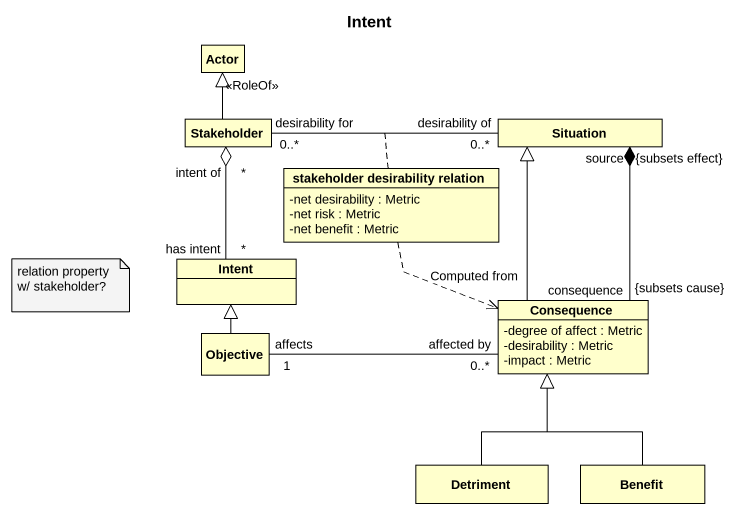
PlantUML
@startuml
title Intent
hide circle
hide empty members
skinparam classAttributeIconSize 0
class "Actor" as Actor_
class Stakeholder
class Situation
class "stakeholder desirability relation" as stakeholder_desirability {
  -net desirability : Metric
  -net risk : Metric
  -net benefit : Metric
}
class Intent
class Consequence {
  -degree of affect : Metric
  -desirability : Metric
  -impact : Metric
}
class Objective
class Detriment
class Benefit
Stakeholder -up-|> Actor_ : <<RoleOf>>
Stakeholder "desirability for\n0..*" -right- "desirability of\n0..*" Situation
(Stakeholder, Situation) .. stakeholder_desirability
Stakeholder "intent of\n*" o-- "has intent\n*" Intent
Situation "source\n{subsets effect}" *-- "consequence\n{subsets cause}" Consequence
stakeholder_desirability ..> Consequence : Computed from
Consequence -up-|> Situation
Consequence "affected by\n0..*" -left- "affects\n1" Objective
Objective -up-|> Intent
Detriment -up-|> Consequence
Benefit -up-|> Consequence
note as N1
  relation property w/ stakeholder?
end note
@enduml
